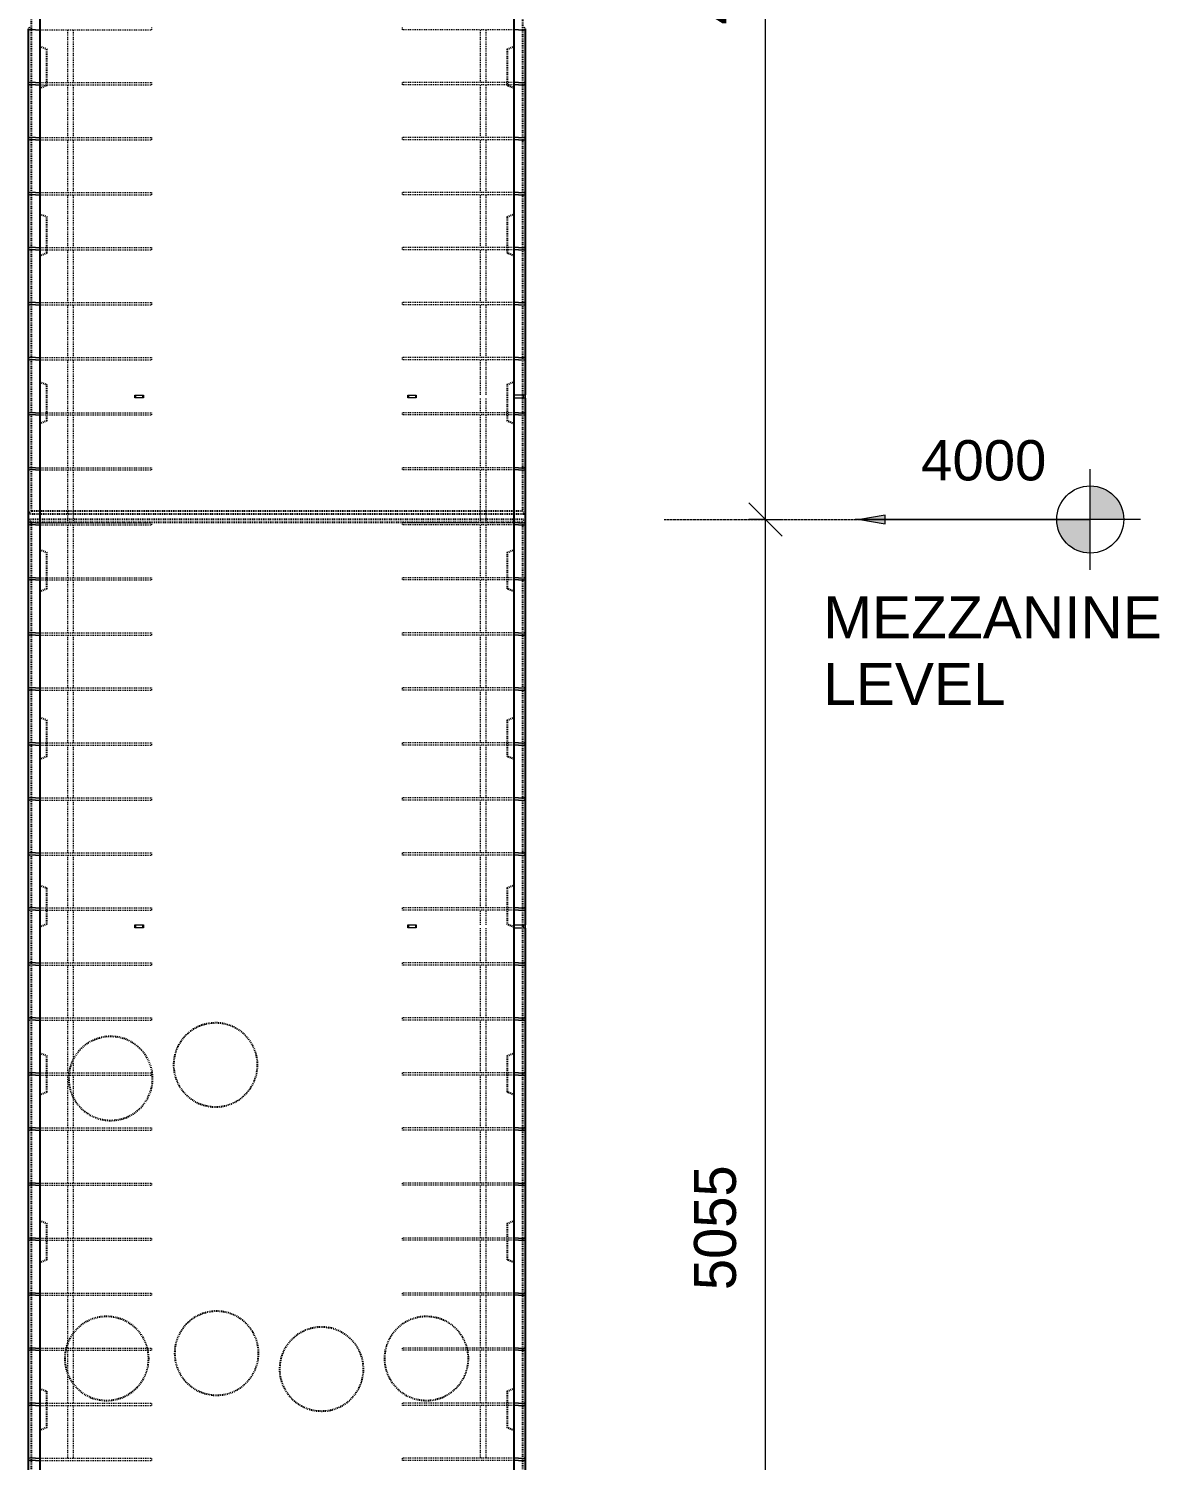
# Model space of a CAD drawing. Header units: millimetres. Extents: x -7053 to 9803, y -2516 to 13195.
# Drawn here: x -706 to 3335, y 295 to 5415 of the extents above; entities that cross this region are included whole.
import ezdxf

# ---------------------------------------------------------------- set-up
doc = ezdxf.new("R2010")
doc.units = ezdxf.units.MM
doc.linetypes.add('Dash', pattern=[6.36, 3.18, -3.18])
doc.linetypes.add('Overhead', pattern=[3.97, 2.38, -1.59])
for name, color, linetype, lineweight in [('A-ANNO-DIMS', 211, 'Continuous', 9), ('A-ANNO-DIMS-60', 211, 'Continuous', 9), ('A-FLOR-OVHD', 1, 'Overhead', 18), ('A-GENM', 13, 'Continuous', 18), ('A-WALL', 113, 'Continuous', 25), ('A-WALL-HDLN', 110, 'Dash', 25), ('G-ANNO-DIMS', 111, 'Continuous', 9), ('G-ANNO-TEXT', 231, 'Continuous', 9), ('S-RBAR', 171, 'Continuous', 18)]:
    doc.layers.add(name, color=color, linetype=linetype, lineweight=lineweight)
doc.styles.add('Arial_1', font='arial.ttf', dxfattribs={"height": 150})
doc.styles.add('Arial_2', font='arial.ttf', dxfattribs={"height": 144})
doc.styles.add('Nirmala UI Semilight', font='NirmalaS.ttf', dxfattribs={"height": 150})
doc.dimstyles.new('Arrow_Filled_-_2_5_NI_UI', dxfattribs={"dimscale": 304.8, "dimtxt": 157.104592, "dimasz": 0.393701, "dimexe": 0.19685, "dimexo": 0.0625, "dimgap": 0.19685, "dimtad": 1, "dimdec": 4, "dimzin": 0, "dimdsep": 46, "dimtxsty": 'Nirmala UI Semilight', "dimblk1": 'OBLIQUE', "dimblk2": 'OBLIQUE', "dimsah": 1, "dimcen": 0.09, "dimazin": 0, "dimtfac": 1, "dimtdec": 4, "dimtix": 1, "dimtmove": 0, "dimatfit": 3, "dimfxl": 0.19685, "dimfxlon": 1, "dimtvp": 1, "dimtolj": 1, "dimtzin": 0, "dimarcsym": 2})

# ---------------------------------------------------------------- blocks, each defined once
blk = doc.blocks.new('RR spread anchor face based - RR-SA-2_5-150-1726819-Elevation Front')
at = {"layer": 'A-GENM'}
for p, q in [((-326.2, 6755), (-323.7, 6755)), ((-326.2, 6745), (-326.2, 6755)), ((-323.7, 6745), (-326.2, 6745)), ((-323.7, 6755), (-298.7, 6755)), ((-323.7, 6755), (-323.7, 6745)), ((-298.7, 6745), (-323.7, 6745)), ((-298.7, 6755), (-296.2, 6755)), ((-298.7, 6755), (-298.7, 6745)), ((-296.2, 6745), (-298.7, 6745)), ((-296.2, 6755), (-296.2, 6745))]:
    blk.add_line(p, q, dxfattribs=at)
blk = doc.blocks.new('RR spread anchor face based - RR-SA-4_0-320-1726835-Elevation Front')
at = {"layer": 'A-GENM'}
for p, q in [((1028.8, 6756), (1063.8, 6756)), ((1063.8, 6744), (1028.8, 6744)), ((1063.8, 6756), (1068.8, 6756)), ((1063.8, 6744), (1063.8, 6756)), ((1068.8, 6744), (1063.8, 6744)), ((1068.8, 6756), (1068.8, 6744))]:
    blk.add_line(p, q, dxfattribs=at)
blk = doc.blocks.new('DIMBLOCK80-Elevation Front')
at = {"layer": 'A-ANNO-DIMS-60'}
for p, q in [((1927.7, 3660), (1867.7, 3720)), ((1927.7, 3660), (1867.7, 3660)), ((1927.7, -1395), (1927.7, 3660)), ((1927.7, 3660), (1987.7, 3600)), ((1927.7, 3660), (1987.7, 3660)), ((1927.7, -1395), (1867.7, -1335)), ((1927.7, -1395), (1867.7, -1395)), ((1927.7, -1395), (1987.7, -1455)), ((1927.7, -1395), (1987.7, -1395))]:
    blk.add_line(p, q, dxfattribs=at)
at = {"layer": 'A-ANNO-DIMS-60', "color": 0, "insert": (1672, 904), "char_height": 150, "width": 548.438, "attachment_point": 1, "rotation": 90, "line_spacing_factor": 1.142579, "style": 'Nirmala UI Semilight'}
blk.add_mtext('5055', dxfattribs=at)
blk = doc.blocks.new('_Oblique')
at = {"color": 0, "linetype": 'ByBlock', "lineweight": -2}
blk.add_line((-0.5, -0.5), (0.5, 0.5), dxfattribs=at)
blk = doc.blocks.new('DIMBLOCK81-Elevation Front')
at = {"layer": 'A-ANNO-DIMS-60'}
for p, q in [((1927.7, 7660), (1867.7, 7720)), ((1927.7, 7660), (1867.7, 7660)), ((1927.7, 3660), (1927.7, 7660)), ((1927.7, 7660), (1987.7, 7600)), ((1927.7, 7660), (1987.7, 7660)), ((1927.7, 3660), (1867.7, 3720)), ((1927.7, 3660), (1867.7, 3660)), ((1927.7, 3660), (1987.7, 3600)), ((1927.7, 3660), (1987.7, 3660))]:
    blk.add_line(p, q, dxfattribs=at)
at = {"layer": 'A-ANNO-DIMS-60', "color": 0, "insert": (1672, 5430.1), "char_height": 150, "width": 551.866, "attachment_point": 1, "rotation": 90, "line_spacing_factor": 1.142579, "style": 'Nirmala UI Semilight'}
blk.add_mtext('4000', dxfattribs=at)
blk = doc.blocks.new('Spot Elevations - M_Spot Elevation - Target Filled-10609-Elevation Front')
at = {"layer": 'G-ANNO-DIMS'}
h = blk.add_hatch(color=256, dxfattribs=at)
edge = h.paths.add_edge_path()
edge.add_line((2998.6, -1540), (3118.6, -1540))
edge.add_arc((2998.6, -1540), 120, 0, 90)
edge.add_line((2998.6, -1420), (2998.6, -1540))
h = blk.add_hatch(color=256, dxfattribs=at)
edge = h.paths.add_edge_path()
edge.add_line((2998.6, -1540), (2878.6, -1540))
edge.add_arc((2998.6, -1540), 120, 180, 270)
edge.add_line((2998.6, -1660), (2998.6, -1540))
for p, q in [((2998.6, -1720), (2998.6, -1360)), ((3178.6, -1540), (2158.6, -1540))]:
    blk.add_line(p, q, dxfattribs=at)
blk.add_circle((2998.6, -1540), 120, dxfattribs=at)

msp = doc.modelspace()

# ---------------------------------------------------------------- hatches: boundary and pattern name
at = {"layer": 'G-ANNO-DIMS'}
msp.add_hatch(color=256, dxfattribs=at).paths.add_polyline_path([(2265.28396, 3660), (2355.28396, 3644.13057), (2355.28396, 3675.86943)])

# ---------------------------------------------------------------- linework, layer by layer
at = {"layer": 'A-FLOR-OVHD'}
msp.add_line((1565.28396, 3660), (2265.28396, 3660), dxfattribs=at)
at = {"layer": 'A-WALL'}
for p, q in [((-666.19617, 7060), (-666.19617, -1395)), ((1028.80383, -1395), (1028.80383, 7060)), ((-706.19617, 5219.04674), (-706.19617, 5415.06437)), ((1068.80383, 5415.06437), (1068.80383, 5219.04674)), ((-706.19617, 5022.26896), (-706.19617, 5218.28659)), ((1068.80383, 5218.28659), (1068.80383, 5022.26896)), ((-706.19617, 4825.49118), (-706.19617, 5021.50882)), ((1068.80383, 5021.50882), (1068.80383, 4825.49118)), ((-706.19617, 4628.71341), (-706.19617, 4824.73104)), ((1068.80383, 4824.73104), (1068.80383, 4628.71341)), ((-706.19617, 4431.93563), (-706.19617, 4627.95326)), ((1068.80383, 4627.95326), (1068.80383, 4431.93563)), ((-706.19617, 4235.15785), (-706.19617, 4431.17548)), ((1068.80383, 4431.17548), (1068.80383, 4235.15785)), ((-706.19617, 4038.38007), (-706.19617, 4234.39771)), ((1068.80383, 4234.39771), (1068.80383, 4106)), ((1068.80383, 4094), (1068.80383, 4038.38007)), ((-706.19617, 3841.60229), (-706.19617, 4037.61993)), ((1068.80383, 4037.61993), (1068.80383, 3841.60229)), ((-706.19617, 3644.82452), (-706.19617, 3840.84215)), ((1068.80383, 3840.84215), (1068.80383, 3644.82452)), ((-706.19617, 3448.04674), (-706.19617, 3644.06437)), ((1068.80383, 3644.06437), (1068.80383, 3448.04674)), ((-706.19617, 3251.26896), (-706.19617, 3447.28659)), ((1068.80383, 3447.28659), (1068.80383, 3251.26896)), ((-706.19617, 3054.49118), (-706.19617, 3250.50882)), ((1068.80383, 3250.50882), (1068.80383, 3054.49118)), ((-706.19617, 2857.71341), (-706.19617, 3053.73104)), ((1068.80383, 3053.73104), (1068.80383, 2857.71341)), ((-706.19617, 2660.93563), (-706.19617, 2856.95326)), ((1068.80383, 2856.95326), (1068.80383, 2660.93563)), ((-706.19617, 2464.15785), (-706.19617, 2660.17548)), ((1068.80383, 2660.17548), (1068.80383, 2464.15785)), ((-706.19617, 2267.38007), (-706.19617, 2463.39771)), ((1068.80383, 2463.39771), (1068.80383, 2267.38007)), ((-706.19617, 2070.60229), (-706.19617, 2266.61993)), ((1068.80383, 2266.61993), (1068.80383, 2211)), ((1068.80383, 2199), (1068.80383, 2070.60229)), ((-706.19617, 1873.82452), (-706.19617, 2069.84215)), ((1068.80383, 2069.84215), (1068.80383, 1873.82452)), ((-706.19617, 1677.04674), (-706.19617, 1873.06437)), ((1068.80383, 1873.06437), (1068.80383, 1677.04674)), ((-706.19617, 1480.26896), (-706.19617, 1676.28659)), ((1068.80383, 1676.28659), (1068.80383, 1480.26896)), ((-706.19617, 1283.49118), (-706.19617, 1479.50882)), ((1068.80383, 1479.50882), (1068.80383, 1283.49118)), ((-706.19617, 1086.71341), (-706.19617, 1282.73104)), ((1068.80383, 1282.73104), (1068.80383, 1086.71341)), ((-706.19617, 889.93563), (-706.19617, 1085.95326)), ((1068.80383, 1085.95326), (1068.80383, 889.93563)), ((-706.19617, 693.15785), (-706.19617, 889.17548)), ((1068.80383, 889.17548), (1068.80383, 693.15785)), ((-706.19617, 496.38007), (-706.19617, 692.39771)), ((1068.80383, 692.39771), (1068.80383, 496.38007)), ((-706.19617, 299.60229), (-706.19617, 495.61993)), ((1068.80383, 495.61993), (1068.80383, 299.60229)), ((-706.19617, 102.82452), (-706.19617, 298.84215)), ((1068.80383, 298.84215), (1068.80383, 102.82452))]:
    msp.add_line(p, q, dxfattribs=at)
at = {"layer": 'A-WALL-HDLN'}
for p, q in [((-696.19359, 3690), (-696.19359, 7660)), ((1058.80125, 7660), (1058.80125, 3690)), ((-666.19617, 5352.5), (-641.19617, 5342.5)), ((-641.19617, 5212.5), (-641.19617, 5342.5)), ((1003.80383, 5342.5), (1028.80383, 5352.5)), ((1003.80383, 5342.5), (1003.80383, 5212.5)), ((-641.19617, 5212.5), (-666.19617, 5202.5)), ((1028.80383, 5202.5), (1003.80383, 5212.5)), ((-666.19617, 4752.5), (-641.19617, 4742.5)), ((-641.19617, 4612.5), (-641.19617, 4742.5)), ((1003.80383, 4742.5), (1028.80383, 4752.5)), ((1003.80383, 4742.5), (1003.80383, 4612.5)), ((-641.19617, 4612.5), (-666.19617, 4602.5)), ((1028.80383, 4602.5), (1003.80383, 4612.5)), ((-666.19617, 4152.5), (-641.19617, 4142.5)), ((1003.80383, 4142.5), (1028.80383, 4152.5)), ((-641.19617, 4012.5), (-641.19617, 4142.5)), ((1003.80383, 4142.5), (1003.80383, 4012.5)), ((-641.19617, 4012.5), (-666.19617, 4002.5)), ((1028.80383, 4002.5), (1003.80383, 4012.5)), ((-696.19359, 3690), (-706.19617, 3679.99742)), ((1058.80125, 3690), (-696.19359, 3690)), ((1068.80383, 3679.99742), (1058.80125, 3690)), ((-706.19617, 3679.99742), (1068.80383, 3679.99742)), ((-706.19617, 3660.00258), (-696.19359, 3650)), ((1068.80383, 3660.00258), (-706.19617, 3660.00258)), ((-696.19359, -1394.94795), (-696.19359, 3650)), ((-696.19359, 3650), (1058.80125, 3650)), ((1058.80125, 3650), (1068.80383, 3660.00258)), ((1058.80125, 3650), (1058.80125, -1394.95039)), ((-666.19617, 3552.5), (-641.19617, 3542.5)), ((-641.19617, 3412.5), (-641.19617, 3542.5)), ((1003.80383, 3542.5), (1028.80383, 3552.5)), ((1003.80383, 3542.5), (1003.80383, 3412.5)), ((-641.19617, 3412.5), (-666.19617, 3402.5)), ((1028.80383, 3402.5), (1003.80383, 3412.5)), ((-666.19617, 2952.5), (-641.19617, 2942.5)), ((-641.19617, 2812.5), (-641.19617, 2942.5)), ((1003.80383, 2942.5), (1028.80383, 2952.5)), ((1003.80383, 2942.5), (1003.80383, 2812.5)), ((-641.19617, 2812.5), (-666.19617, 2802.5)), ((1028.80383, 2802.5), (1003.80383, 2812.5)), ((-666.19617, 2352.5), (-641.19617, 2342.5)), ((-641.19617, 2212.5), (-641.19617, 2342.5)), ((1003.80383, 2342.5), (1028.80383, 2352.5)), ((1003.80383, 2342.5), (1003.80383, 2212.5)), ((-641.19617, 2212.5), (-666.19617, 2202.5)), ((1028.80383, 2202.5), (1003.80383, 2212.5)), ((-666.19617, 1752.5), (-641.19617, 1742.5)), ((-641.19617, 1612.5), (-641.19617, 1742.5)), ((1003.80383, 1742.5), (1028.80383, 1752.5)), ((1003.80383, 1742.5), (1003.80383, 1612.5)), ((-641.19617, 1612.5), (-666.19617, 1602.5)), ((1028.80383, 1602.5), (1003.80383, 1612.5)), ((-666.19617, 1152.5), (-641.19617, 1142.5)), ((-641.19617, 1012.5), (-641.19617, 1142.5)), ((1003.80383, 1142.5), (1028.80383, 1152.5)), ((1003.80383, 1142.5), (1003.80383, 1012.5)), ((-641.19617, 1012.5), (-666.19617, 1002.5)), ((1028.80383, 1002.5), (1003.80383, 1012.5)), ((-666.19617, 552.5), (-641.19617, 542.5)), ((-641.19617, 412.5), (-641.19617, 542.5)), ((1003.80383, 542.5), (1028.80383, 552.5)), ((1003.80383, 542.5), (1003.80383, 412.5)), ((-641.19617, 412.5), (-666.19617, 402.5)), ((1028.80383, 402.5), (1003.80383, 412.5))]:
    msp.add_line(p, q, dxfattribs=at)
for centre, start, end in [((-38.08734, 1709.51141), 0, 180), ((-413.08734, 1660.9886), 0, 153.15855716), ((-413.08734, 1660.9886), 153.25787481, 180), ((-38.08734, 1709.51141), 180, 0), ((-413.08734, 1660.9886), 180, 206.74212519), ((-413.08734, 1660.9886), 206.84144284, 0), ((-34.35384, 678.44679), 0, 180), ((-427.07143, 659.54803), 0, 159.18046229), ((340.64616, 621.75052), 0, 180), ((715.64616, 659.54803), 0, 180), ((-427.07143, 659.54803), 159.27977994, 180), ((-34.35384, 678.44679), 180, 0), ((-427.07143, 659.54803), 180, 200.72022006), ((-427.07143, 659.54803), 200.81953771, 0), ((340.64616, 621.75052), 180, 0), ((715.64616, 659.54803), 180, 0)]:
    msp.add_arc(centre, 150, start, end, dxfattribs=at)
at = {"layer": 'G-ANNO-DIMS'}
for p, q in [((2355.28396, 3675.86943), (2265.28396, 3660)), ((2265.28396, 3660), (2355.28396, 3644.13057)), ((2265.28396, 3660), (2872.63617, 3660)), ((2355.28396, 3644.13057), (2355.28396, 3675.86943)), ((2872.63617, 3660), (3088.36444, 3660))]:
    msp.add_line(p, q, dxfattribs=at)
at = {"layer": 'S-RBAR'}
for p, q in [((-682.19617, 5411.44444), (-702.19617, 5411.44444)), ((-682.19617, 5411.44444), (-666.19617, 5411.44444)), ((1044.80383, 5411.44444), (1028.80383, 5411.44444)), ((1044.80383, 5411.44444), (1064.80383, 5411.44444)), ((-682.19617, 5222.66667), (-702.19617, 5222.66667)), ((-682.19617, 5222.66667), (-666.19617, 5222.66667)), ((1044.80383, 5222.66667), (1028.80383, 5222.66667)), ((1044.80383, 5222.66667), (1064.80383, 5222.66667)), ((-682.19617, 5214.66667), (-702.19617, 5214.66667)), ((-682.19617, 5214.66667), (-666.19617, 5214.66667)), ((1044.80383, 5214.66667), (1028.80383, 5214.66667)), ((1044.80383, 5214.66667), (1064.80383, 5214.66667)), ((-682.19617, 5025.88889), (-702.19617, 5025.88889)), ((-682.19617, 5017.88889), (-702.19617, 5017.88889)), ((-682.19617, 5025.88889), (-666.19617, 5025.88889)), ((-682.19617, 5017.88889), (-666.19617, 5017.88889)), ((1044.80383, 5025.88889), (1028.80383, 5025.88889)), ((1044.80383, 5017.88889), (1028.80383, 5017.88889)), ((1044.80383, 5025.88889), (1064.80383, 5025.88889)), ((1044.80383, 5017.88889), (1064.80383, 5017.88889)), ((-682.19617, 4829.11111), (-702.19617, 4829.11111)), ((-682.19617, 4821.11111), (-702.19617, 4821.11111)), ((-682.19617, 4829.11111), (-666.19617, 4829.11111)), ((-682.19617, 4821.11111), (-666.19617, 4821.11111)), ((1044.80383, 4829.11111), (1028.80383, 4829.11111)), ((1044.80383, 4821.11111), (1028.80383, 4821.11111)), ((1044.80383, 4829.11111), (1064.80383, 4829.11111)), ((1044.80383, 4821.11111), (1064.80383, 4821.11111)), ((-682.19617, 4632.33333), (-702.19617, 4632.33333)), ((-682.19617, 4624.33333), (-702.19617, 4624.33333)), ((-682.19617, 4632.33333), (-666.19617, 4632.33333)), ((-682.19617, 4624.33333), (-666.19617, 4624.33333)), ((1044.80383, 4632.33333), (1028.80383, 4632.33333)), ((1044.80383, 4624.33333), (1028.80383, 4624.33333)), ((1044.80383, 4632.33333), (1064.80383, 4632.33333)), ((1044.80383, 4624.33333), (1064.80383, 4624.33333)), ((-682.19617, 4435.55556), (-702.19617, 4435.55556)), ((-682.19617, 4427.55556), (-702.19617, 4427.55556)), ((-682.19617, 4435.55556), (-666.19617, 4435.55556)), ((-682.19617, 4427.55556), (-666.19617, 4427.55556)), ((1044.80383, 4435.55556), (1028.80383, 4435.55556)), ((1044.80383, 4427.55556), (1028.80383, 4427.55556)), ((1044.80383, 4435.55556), (1064.80383, 4435.55556)), ((1044.80383, 4427.55556), (1064.80383, 4427.55556)), ((-682.19617, 4238.77778), (-702.19617, 4238.77778)), ((-682.19617, 4230.77778), (-702.19617, 4230.77778)), ((-682.19617, 4238.77778), (-666.19617, 4238.77778)), ((-682.19617, 4230.77778), (-666.19617, 4230.77778)), ((1044.80383, 4238.77778), (1028.80383, 4238.77778)), ((1044.80383, 4230.77778), (1028.80383, 4230.77778)), ((1044.80383, 4238.77778), (1064.80383, 4238.77778)), ((1044.80383, 4230.77778), (1064.80383, 4230.77778)), ((-682.19617, 4042), (-702.19617, 4042)), ((-682.19617, 4034), (-702.19617, 4034)), ((-682.19617, 4042), (-666.19617, 4042)), ((-682.19617, 4034), (-666.19617, 4034)), ((1044.80383, 4042), (1028.80383, 4042)), ((1044.80383, 4034), (1028.80383, 4034)), ((1044.80383, 4042), (1064.80383, 4042)), ((1044.80383, 4034), (1064.80383, 4034)), ((-682.19617, 3845.22222), (-702.19617, 3845.22222)), ((-682.19617, 3845.22222), (-666.19617, 3845.22222)), ((1044.80383, 3845.22222), (1028.80383, 3845.22222)), ((1044.80383, 3845.22222), (1064.80383, 3845.22222)), ((-682.19617, 3837.22222), (-702.19617, 3837.22222)), ((-682.19617, 3837.22222), (-666.19617, 3837.22222)), ((1044.80383, 3837.22222), (1028.80383, 3837.22222)), ((1044.80383, 3837.22222), (1064.80383, 3837.22222)), ((-682.19617, 3648.44444), (-702.19617, 3648.44444)), ((-682.19617, 3640.44444), (-702.19617, 3640.44444)), ((-682.19617, 3648.44444), (-666.19617, 3648.44444)), ((-682.19617, 3640.44444), (-666.19617, 3640.44444)), ((1044.80383, 3648.44444), (1028.80383, 3648.44444)), ((1044.80383, 3640.44444), (1028.80383, 3640.44444)), ((1044.80383, 3648.44444), (1064.80383, 3648.44444)), ((1044.80383, 3640.44444), (1064.80383, 3640.44444)), ((-682.19617, 3451.66667), (-702.19617, 3451.66667)), ((-682.19617, 3443.66667), (-702.19617, 3443.66667)), ((-682.19617, 3451.66667), (-666.19617, 3451.66667)), ((-682.19617, 3443.66667), (-666.19617, 3443.66667)), ((1044.80383, 3451.66667), (1028.80383, 3451.66667)), ((1044.80383, 3443.66667), (1028.80383, 3443.66667)), ((1044.80383, 3451.66667), (1064.80383, 3451.66667)), ((1044.80383, 3443.66667), (1064.80383, 3443.66667)), ((-682.19617, 3254.88889), (-702.19617, 3254.88889)), ((-682.19617, 3246.88889), (-702.19617, 3246.88889)), ((-682.19617, 3254.88889), (-666.19617, 3254.88889)), ((-682.19617, 3246.88889), (-666.19617, 3246.88889)), ((1044.80383, 3254.88889), (1028.80383, 3254.88889)), ((1044.80383, 3246.88889), (1028.80383, 3246.88889)), ((1044.80383, 3254.88889), (1064.80383, 3254.88889)), ((1044.80383, 3246.88889), (1064.80383, 3246.88889)), ((-682.19617, 3058.11111), (-702.19617, 3058.11111)), ((-682.19617, 3050.11111), (-702.19617, 3050.11111)), ((-682.19617, 3058.11111), (-666.19617, 3058.11111)), ((-682.19617, 3050.11111), (-666.19617, 3050.11111)), ((1044.80383, 3058.11111), (1028.80383, 3058.11111)), ((1044.80383, 3050.11111), (1028.80383, 3050.11111)), ((1044.80383, 3058.11111), (1064.80383, 3058.11111)), ((1044.80383, 3050.11111), (1064.80383, 3050.11111)), ((-682.19617, 2861.33333), (-702.19617, 2861.33333)), ((-682.19617, 2853.33333), (-702.19617, 2853.33333)), ((-682.19617, 2861.33333), (-666.19617, 2861.33333)), ((-682.19617, 2853.33333), (-666.19617, 2853.33333)), ((1044.80383, 2861.33333), (1028.80383, 2861.33333)), ((1044.80383, 2853.33333), (1028.80383, 2853.33333)), ((1044.80383, 2861.33333), (1064.80383, 2861.33333)), ((1044.80383, 2853.33333), (1064.80383, 2853.33333)), ((-682.19617, 2664.55556), (-702.19617, 2664.55556)), ((-682.19617, 2664.55556), (-666.19617, 2664.55556)), ((1044.80383, 2664.55556), (1028.80383, 2664.55556)), ((1044.80383, 2664.55556), (1064.80383, 2664.55556)), ((-682.19617, 2656.55556), (-702.19617, 2656.55556)), ((-682.19617, 2656.55556), (-666.19617, 2656.55556)), ((1044.80383, 2656.55556), (1028.80383, 2656.55556)), ((1044.80383, 2656.55556), (1064.80383, 2656.55556)), ((-682.19617, 2467.77778), (-702.19617, 2467.77778)), ((-682.19617, 2459.77778), (-702.19617, 2459.77778)), ((-682.19617, 2467.77778), (-666.19617, 2467.77778)), ((-682.19617, 2459.77778), (-666.19617, 2459.77778)), ((1044.80383, 2467.77778), (1028.80383, 2467.77778)), ((1044.80383, 2459.77778), (1028.80383, 2459.77778)), ((1044.80383, 2467.77778), (1064.80383, 2467.77778)), ((1044.80383, 2459.77778), (1064.80383, 2459.77778)), ((-682.19617, 2271), (-702.19617, 2271)), ((-682.19617, 2263), (-702.19617, 2263)), ((-682.19617, 2271), (-666.19617, 2271)), ((-682.19617, 2263), (-666.19617, 2263)), ((1044.80383, 2271), (1028.80383, 2271)), ((1044.80383, 2263), (1028.80383, 2263)), ((1044.80383, 2271), (1064.80383, 2271)), ((1044.80383, 2263), (1064.80383, 2263)), ((-682.19617, 2074.22222), (-702.19617, 2074.22222)), ((-682.19617, 2066.22222), (-702.19617, 2066.22222)), ((-682.19617, 2074.22222), (-666.19617, 2074.22222)), ((-682.19617, 2066.22222), (-666.19617, 2066.22222)), ((1044.80383, 2074.22222), (1028.80383, 2074.22222)), ((1044.80383, 2066.22222), (1028.80383, 2066.22222)), ((1044.80383, 2074.22222), (1064.80383, 2074.22222)), ((1044.80383, 2066.22222), (1064.80383, 2066.22222)), ((-682.19617, 1877.44444), (-702.19617, 1877.44444)), ((-682.19617, 1869.44444), (-702.19617, 1869.44444)), ((-682.19617, 1877.44444), (-666.19617, 1877.44444)), ((-682.19617, 1869.44444), (-666.19617, 1869.44444)), ((1044.80383, 1877.44444), (1028.80383, 1877.44444)), ((1044.80383, 1869.44444), (1028.80383, 1869.44444)), ((1044.80383, 1877.44444), (1064.80383, 1877.44444)), ((1044.80383, 1869.44444), (1064.80383, 1869.44444)), ((-682.19617, 1680.66667), (-702.19617, 1680.66667)), ((-682.19617, 1672.66667), (-702.19617, 1672.66667)), ((-682.19617, 1680.66667), (-666.19617, 1680.66667)), ((-682.19617, 1672.66667), (-666.19617, 1672.66667)), ((1044.80383, 1680.66667), (1028.80383, 1680.66667)), ((1044.80383, 1672.66667), (1028.80383, 1672.66667)), ((1044.80383, 1680.66667), (1064.80383, 1680.66667)), ((1044.80383, 1672.66667), (1064.80383, 1672.66667)), ((-682.19617, 1483.88889), (-702.19617, 1483.88889)), ((-682.19617, 1475.88889), (-702.19617, 1475.88889)), ((-682.19617, 1483.88889), (-666.19617, 1483.88889)), ((-682.19617, 1475.88889), (-666.19617, 1475.88889)), ((1044.80383, 1483.88889), (1028.80383, 1483.88889)), ((1044.80383, 1475.88889), (1028.80383, 1475.88889)), ((1044.80383, 1483.88889), (1064.80383, 1483.88889)), ((1044.80383, 1475.88889), (1064.80383, 1475.88889)), ((-682.19617, 1287.11111), (-702.19617, 1287.11111)), ((-682.19617, 1287.11111), (-666.19617, 1287.11111)), ((1044.80383, 1287.11111), (1028.80383, 1287.11111)), ((1044.80383, 1287.11111), (1064.80383, 1287.11111)), ((-682.19617, 1279.11111), (-702.19617, 1279.11111)), ((-682.19617, 1279.11111), (-666.19617, 1279.11111)), ((1044.80383, 1279.11111), (1028.80383, 1279.11111)), ((1044.80383, 1279.11111), (1064.80383, 1279.11111)), ((-682.19617, 1090.33333), (-702.19617, 1090.33333)), ((-682.19617, 1082.33333), (-702.19617, 1082.33333)), ((-682.19617, 1090.33333), (-666.19617, 1090.33333)), ((-682.19617, 1082.33333), (-666.19617, 1082.33333)), ((1044.80383, 1090.33333), (1028.80383, 1090.33333)), ((1044.80383, 1082.33333), (1028.80383, 1082.33333)), ((1044.80383, 1090.33333), (1064.80383, 1090.33333)), ((1044.80383, 1082.33333), (1064.80383, 1082.33333)), ((-682.19617, 893.55556), (-702.19617, 893.55556)), ((-682.19617, 885.55556), (-702.19617, 885.55556)), ((-682.19617, 893.55556), (-666.19617, 893.55556)), ((-682.19617, 885.55556), (-666.19617, 885.55556)), ((1044.80383, 893.55556), (1028.80383, 893.55556)), ((1044.80383, 885.55556), (1028.80383, 885.55556)), ((1044.80383, 893.55556), (1064.80383, 893.55556)), ((1044.80383, 885.55556), (1064.80383, 885.55556)), ((-682.19617, 696.77778), (-702.19617, 696.77778)), ((-682.19617, 688.77778), (-702.19617, 688.77778)), ((-682.19617, 696.77778), (-666.19617, 696.77778)), ((-682.19617, 688.77778), (-666.19617, 688.77778)), ((1044.80383, 696.77778), (1028.80383, 696.77778)), ((1044.80383, 688.77778), (1028.80383, 688.77778)), ((1044.80383, 696.77778), (1064.80383, 696.77778)), ((1044.80383, 688.77778), (1064.80383, 688.77778)), ((-682.19617, 500), (-702.19617, 500)), ((-682.19617, 492), (-702.19617, 492)), ((-682.19617, 500), (-666.19617, 500)), ((-682.19617, 492), (-666.19617, 492)), ((1044.80383, 500), (1028.80383, 500)), ((1044.80383, 492), (1028.80383, 492)), ((1044.80383, 500), (1064.80383, 500)), ((1044.80383, 492), (1064.80383, 492)), ((-682.19617, 303.22222), (-702.19617, 303.22222)), ((-682.19617, 295.22222), (-702.19617, 295.22222)), ((-682.19617, 303.22222), (-666.19617, 303.22222)), ((-682.19617, 295.22222), (-666.19617, 295.22222)), ((1044.80383, 303.22222), (1028.80383, 303.22222)), ((1044.80383, 295.22222), (1028.80383, 295.22222)), ((1044.80383, 303.22222), (1064.80383, 303.22222)), ((1044.80383, 295.22222), (1064.80383, 295.22222))]:
    msp.add_line(p, q, dxfattribs=at)
at = {"layer": 'S-RBAR', "linetype": 'Dash'}
for p, q in [((-666.14656, 5411.44444), (-266.19617, 5411.44444)), ((-566.19617, 5222.66667), (-566.19617, 5411.44444)), ((-546.19617, 5222.66667), (-546.19617, 5411.44444)), ((-266.19617, 5411.44444), (-266.19617, 5419.44444)), ((628.80383, 5419.44444), (628.80383, 5411.44444)), ((1028.75422, 5411.44444), (628.80383, 5411.44444)), ((908.80383, 5222.66667), (908.80383, 5411.44444)), ((928.80383, 5222.66667), (928.80383, 5411.44444)), ((-666.14656, 5222.66667), (-266.19617, 5222.66667)), ((-266.19617, 5214.66667), (-266.19617, 5222.66667)), ((1028.75422, 5222.66667), (628.80383, 5222.66667)), ((628.80383, 5222.66667), (628.80383, 5214.66667)), ((-666.14656, 5214.66667), (-266.19617, 5214.66667)), ((-566.19617, 5025.88889), (-566.19617, 5214.66667)), ((-546.19617, 5025.88889), (-546.19617, 5214.66667)), ((1028.75422, 5214.66667), (628.80383, 5214.66667)), ((908.80383, 5025.88889), (908.80383, 5214.66667)), ((928.80383, 5025.88889), (928.80383, 5214.66667)), ((-666.14656, 5025.88889), (-266.19617, 5025.88889)), ((-666.14656, 5017.88889), (-266.19617, 5017.88889)), ((-566.19617, 4829.11111), (-566.19617, 5017.88889)), ((-546.19617, 4829.11111), (-546.19617, 5017.88889)), ((-266.19617, 5017.88889), (-266.19617, 5025.88889)), ((1028.75422, 5025.88889), (628.80383, 5025.88889)), ((628.80383, 5025.88889), (628.80383, 5017.88889)), ((1028.75422, 5017.88889), (628.80383, 5017.88889)), ((908.80383, 4829.11111), (908.80383, 5017.88889)), ((928.80383, 4829.11111), (928.80383, 5017.88889)), ((-666.14656, 4829.11111), (-266.19617, 4829.11111)), ((-666.14656, 4821.11111), (-266.19617, 4821.11111)), ((-566.19617, 4632.33333), (-566.19617, 4821.11111)), ((-546.19617, 4632.33333), (-546.19617, 4821.11111)), ((-266.19617, 4821.11111), (-266.19617, 4829.11111)), ((1028.75422, 4829.11111), (628.80383, 4829.11111)), ((628.80383, 4829.11111), (628.80383, 4821.11111)), ((1028.75422, 4821.11111), (628.80383, 4821.11111)), ((908.80383, 4632.33333), (908.80383, 4821.11111)), ((928.80383, 4632.33333), (928.80383, 4821.11111)), ((-666.14656, 4632.33333), (-266.19617, 4632.33333)), ((-666.14656, 4624.33333), (-266.19617, 4624.33333)), ((-566.19617, 4435.55556), (-566.19617, 4624.33333)), ((-546.19617, 4435.55556), (-546.19617, 4624.33333)), ((-266.19617, 4624.33333), (-266.19617, 4632.33333)), ((1028.75422, 4632.33333), (628.80383, 4632.33333)), ((628.80383, 4632.33333), (628.80383, 4624.33333)), ((1028.75422, 4624.33333), (628.80383, 4624.33333)), ((908.80383, 4435.55556), (908.80383, 4624.33333)), ((928.80383, 4435.55556), (928.80383, 4624.33333)), ((-666.14656, 4435.55556), (-266.19617, 4435.55556)), ((-666.14656, 4427.55556), (-266.19617, 4427.55556)), ((-566.19617, 4238.77778), (-566.19617, 4427.55556)), ((-546.19617, 4238.77778), (-546.19617, 4427.55556)), ((-266.19617, 4427.55556), (-266.19617, 4435.55556)), ((1028.75422, 4435.55556), (628.80383, 4435.55556)), ((628.80383, 4435.55556), (628.80383, 4427.55556)), ((1028.75422, 4427.55556), (628.80383, 4427.55556)), ((908.80383, 4238.77778), (908.80383, 4427.55556)), ((928.80383, 4238.77778), (928.80383, 4427.55556)), ((-666.14656, 4238.77778), (-266.19617, 4238.77778)), ((-666.14656, 4230.77778), (-266.19617, 4230.77778)), ((-566.19617, 4042), (-566.19617, 4230.77778)), ((-546.19617, 4042), (-546.19617, 4230.77778)), ((-266.19617, 4230.77778), (-266.19617, 4238.77778)), ((1028.75422, 4238.77778), (628.80383, 4238.77778)), ((628.80383, 4238.77778), (628.80383, 4230.77778)), ((1028.75422, 4230.77778), (628.80383, 4230.77778)), ((908.80383, 4106), (908.80383, 4230.77778)), ((928.80383, 4106), (928.80383, 4230.77778)), ((908.80383, 4042), (908.80383, 4094)), ((928.80383, 4042), (928.80383, 4094)), ((-666.14656, 4042), (-266.19617, 4042)), ((-666.14656, 4034), (-266.19617, 4034)), ((-566.19617, 3845.22222), (-566.19617, 4034)), ((-546.19617, 3845.22222), (-546.19617, 4034)), ((-266.19617, 4034), (-266.19617, 4042)), ((1028.75422, 4042), (628.80383, 4042)), ((628.80383, 4042), (628.80383, 4034)), ((1028.75422, 4034), (628.80383, 4034)), ((908.80383, 3845.22222), (908.80383, 4034)), ((928.80383, 3845.22222), (928.80383, 4034)), ((-666.14656, 3845.22222), (-266.19617, 3845.22222)), ((-266.19617, 3837.22222), (-266.19617, 3845.22222)), ((1028.75422, 3845.22222), (628.80383, 3845.22222)), ((628.80383, 3845.22222), (628.80383, 3837.22222)), ((-666.14656, 3837.22222), (-266.19617, 3837.22222)), ((-566.19617, 3648.44444), (-566.19617, 3837.22222)), ((-546.19617, 3648.44444), (-546.19617, 3837.22222)), ((1028.75422, 3837.22222), (628.80383, 3837.22222)), ((908.80383, 3648.44444), (908.80383, 3837.22222)), ((928.80383, 3648.44444), (928.80383, 3837.22222)), ((-666.14656, 3648.44444), (-266.19617, 3648.44444)), ((-666.14656, 3640.44444), (-266.19617, 3640.44444)), ((-566.19617, 3451.66667), (-566.19617, 3640.44444)), ((-546.19617, 3451.66667), (-546.19617, 3640.44444)), ((-266.19617, 3640.44444), (-266.19617, 3648.44444)), ((1028.75422, 3648.44444), (628.80383, 3648.44444)), ((628.80383, 3648.44444), (628.80383, 3640.44444)), ((1028.75422, 3640.44444), (628.80383, 3640.44444)), ((908.80383, 3451.66667), (908.80383, 3640.44444)), ((928.80383, 3451.66667), (928.80383, 3640.44444)), ((-666.14656, 3451.66667), (-266.19617, 3451.66667)), ((-666.14656, 3443.66667), (-266.19617, 3443.66667)), ((-566.19617, 3254.88889), (-566.19617, 3443.66667)), ((-546.19617, 3254.88889), (-546.19617, 3443.66667)), ((-266.19617, 3443.66667), (-266.19617, 3451.66667)), ((1028.75422, 3451.66667), (628.80383, 3451.66667)), ((628.80383, 3451.66667), (628.80383, 3443.66667)), ((1028.75422, 3443.66667), (628.80383, 3443.66667)), ((908.80383, 3254.88889), (908.80383, 3443.66667)), ((928.80383, 3254.88889), (928.80383, 3443.66667)), ((-666.14656, 3254.88889), (-266.19617, 3254.88889)), ((-666.14656, 3246.88889), (-266.19617, 3246.88889)), ((-566.19617, 3058.11111), (-566.19617, 3246.88889)), ((-546.19617, 3058.11111), (-546.19617, 3246.88889)), ((-266.19617, 3246.88889), (-266.19617, 3254.88889)), ((1028.75422, 3254.88889), (628.80383, 3254.88889)), ((628.80383, 3254.88889), (628.80383, 3246.88889)), ((1028.75422, 3246.88889), (628.80383, 3246.88889)), ((908.80383, 3058.11111), (908.80383, 3246.88889)), ((928.80383, 3058.11111), (928.80383, 3246.88889)), ((-666.14656, 3058.11111), (-266.19617, 3058.11111)), ((-666.14656, 3050.11111), (-266.19617, 3050.11111)), ((-566.19617, 2861.33333), (-566.19617, 3050.11111)), ((-546.19617, 2861.33333), (-546.19617, 3050.11111)), ((-266.19617, 3050.11111), (-266.19617, 3058.11111)), ((1028.75422, 3058.11111), (628.80383, 3058.11111)), ((628.80383, 3058.11111), (628.80383, 3050.11111)), ((1028.75422, 3050.11111), (628.80383, 3050.11111)), ((908.80383, 2861.33333), (908.80383, 3050.11111)), ((928.80383, 2861.33333), (928.80383, 3050.11111)), ((-666.14656, 2861.33333), (-266.19617, 2861.33333)), ((-666.14656, 2853.33333), (-266.19617, 2853.33333)), ((-566.19617, 2664.55556), (-566.19617, 2853.33333)), ((-546.19617, 2664.55556), (-546.19617, 2853.33333)), ((-266.19617, 2853.33333), (-266.19617, 2861.33333)), ((1028.75422, 2861.33333), (628.80383, 2861.33333)), ((628.80383, 2861.33333), (628.80383, 2853.33333)), ((1028.75422, 2853.33333), (628.80383, 2853.33333)), ((908.80383, 2664.55556), (908.80383, 2853.33333)), ((928.80383, 2664.55556), (928.80383, 2853.33333)), ((-666.14656, 2664.55556), (-266.19617, 2664.55556)), ((-266.19617, 2656.55556), (-266.19617, 2664.55556)), ((1028.75422, 2664.55556), (628.80383, 2664.55556)), ((628.80383, 2664.55556), (628.80383, 2656.55556)), ((-666.14656, 2656.55556), (-266.19617, 2656.55556)), ((-566.19617, 2467.77778), (-566.19617, 2656.55556)), ((-546.19617, 2467.77778), (-546.19617, 2656.55556)), ((1028.75422, 2656.55556), (628.80383, 2656.55556)), ((908.80383, 2467.77778), (908.80383, 2656.55556)), ((928.80383, 2467.77778), (928.80383, 2656.55556)), ((-666.14656, 2467.77778), (-266.19617, 2467.77778)), ((-666.14656, 2459.77778), (-266.19617, 2459.77778)), ((-566.19617, 2271), (-566.19617, 2459.77778)), ((-546.19617, 2271), (-546.19617, 2459.77778)), ((-266.19617, 2459.77778), (-266.19617, 2467.77778)), ((1028.75422, 2467.77778), (628.80383, 2467.77778)), ((628.80383, 2467.77778), (628.80383, 2459.77778)), ((1028.75422, 2459.77778), (628.80383, 2459.77778)), ((908.80383, 2271), (908.80383, 2459.77778)), ((928.80383, 2271), (928.80383, 2459.77778)), ((-666.14656, 2271), (-266.19617, 2271)), ((-666.14656, 2263), (-266.19617, 2263)), ((-566.19617, 2074.22222), (-566.19617, 2263)), ((-546.19617, 2074.22222), (-546.19617, 2263)), ((-266.19617, 2263), (-266.19617, 2271)), ((1028.75422, 2271), (628.80383, 2271)), ((628.80383, 2271), (628.80383, 2263)), ((1028.75422, 2263), (628.80383, 2263)), ((908.80383, 2211), (908.80383, 2263)), ((928.80383, 2211), (928.80383, 2263)), ((908.80383, 2074.22222), (908.80383, 2199)), ((928.80383, 2074.22222), (928.80383, 2199)), ((-666.14656, 2074.22222), (-266.19617, 2074.22222)), ((-666.14656, 2066.22222), (-266.19617, 2066.22222)), ((-566.19617, 1877.44444), (-566.19617, 2066.22222)), ((-546.19617, 1877.44444), (-546.19617, 2066.22222)), ((-266.19617, 2066.22222), (-266.19617, 2074.22222)), ((1028.75422, 2074.22222), (628.80383, 2074.22222)), ((628.80383, 2074.22222), (628.80383, 2066.22222)), ((1028.75422, 2066.22222), (628.80383, 2066.22222)), ((908.80383, 1877.44444), (908.80383, 2066.22222)), ((928.80383, 1877.44444), (928.80383, 2066.22222)), ((-666.14656, 1877.44444), (-266.19617, 1877.44444)), ((-666.14656, 1869.44444), (-266.19617, 1869.44444)), ((-566.19617, 1680.66667), (-566.19617, 1869.44444)), ((-546.19617, 1680.66667), (-546.19617, 1869.44444)), ((-266.19617, 1869.44444), (-266.19617, 1877.44444)), ((1028.75422, 1877.44444), (628.80383, 1877.44444)), ((628.80383, 1877.44444), (628.80383, 1869.44444)), ((1028.75422, 1869.44444), (628.80383, 1869.44444)), ((908.80383, 1680.66667), (908.80383, 1869.44444)), ((928.80383, 1680.66667), (928.80383, 1869.44444)), ((-666.14656, 1680.66667), (-266.19617, 1680.66667)), ((-666.14656, 1672.66667), (-266.19617, 1672.66667)), ((-566.19617, 1483.88889), (-566.19617, 1672.66667)), ((-546.19617, 1483.88889), (-546.19617, 1672.66667)), ((-266.19617, 1672.66667), (-266.19617, 1680.66667)), ((1028.75422, 1680.66667), (628.80383, 1680.66667)), ((628.80383, 1680.66667), (628.80383, 1672.66667)), ((1028.75422, 1672.66667), (628.80383, 1672.66667)), ((908.80383, 1483.88889), (908.80383, 1672.66667)), ((928.80383, 1483.88889), (928.80383, 1672.66667)), ((-666.14656, 1483.88889), (-266.19617, 1483.88889)), ((-666.14656, 1475.88889), (-266.19617, 1475.88889)), ((-566.19617, 1287.11111), (-566.19617, 1475.88889)), ((-546.19617, 1287.11111), (-546.19617, 1475.88889)), ((-266.19617, 1475.88889), (-266.19617, 1483.88889)), ((1028.75422, 1483.88889), (628.80383, 1483.88889)), ((628.80383, 1483.88889), (628.80383, 1475.88889)), ((1028.75422, 1475.88889), (628.80383, 1475.88889)), ((908.80383, 1287.11111), (908.80383, 1475.88889)), ((928.80383, 1287.11111), (928.80383, 1475.88889)), ((-666.14656, 1287.11111), (-266.19617, 1287.11111)), ((-266.19617, 1279.11111), (-266.19617, 1287.11111)), ((1028.75422, 1287.11111), (628.80383, 1287.11111)), ((628.80383, 1287.11111), (628.80383, 1279.11111)), ((-666.14656, 1279.11111), (-266.19617, 1279.11111)), ((-566.19617, 1090.33333), (-566.19617, 1279.11111)), ((-546.19617, 1090.33333), (-546.19617, 1279.11111)), ((1028.75422, 1279.11111), (628.80383, 1279.11111)), ((908.80383, 1090.33333), (908.80383, 1279.11111)), ((928.80383, 1090.33333), (928.80383, 1279.11111)), ((-666.14656, 1090.33333), (-266.19617, 1090.33333)), ((-666.14656, 1082.33333), (-266.19617, 1082.33333)), ((-566.19617, 893.55556), (-566.19617, 1082.33333)), ((-546.19617, 893.55556), (-546.19617, 1082.33333)), ((-266.19617, 1082.33333), (-266.19617, 1090.33333)), ((1028.75422, 1090.33333), (628.80383, 1090.33333)), ((628.80383, 1090.33333), (628.80383, 1082.33333)), ((1028.75422, 1082.33333), (628.80383, 1082.33333)), ((908.80383, 893.55556), (908.80383, 1082.33333)), ((928.80383, 893.55556), (928.80383, 1082.33333)), ((-666.14656, 893.55556), (-266.19617, 893.55556)), ((-666.14656, 885.55556), (-266.19617, 885.55556)), ((-566.19617, 696.77778), (-566.19617, 885.55556)), ((-546.19617, 696.77778), (-546.19617, 885.55556)), ((-266.19617, 885.55556), (-266.19617, 893.55556)), ((1028.75422, 893.55556), (628.80383, 893.55556)), ((628.80383, 893.55556), (628.80383, 885.55556)), ((1028.75422, 885.55556), (628.80383, 885.55556)), ((908.80383, 696.77778), (908.80383, 885.55556)), ((928.80383, 696.77778), (928.80383, 885.55556)), ((-666.14656, 696.77778), (-266.19617, 696.77778)), ((-666.14656, 688.77778), (-266.19617, 688.77778)), ((-566.19617, 500), (-566.19617, 688.77778)), ((-546.19617, 500), (-546.19617, 688.77778)), ((-266.19617, 688.77778), (-266.19617, 696.77778)), ((1028.75422, 696.77778), (628.80383, 696.77778)), ((628.80383, 696.77778), (628.80383, 688.77778)), ((1028.75422, 688.77778), (628.80383, 688.77778)), ((908.80383, 500), (908.80383, 688.77778)), ((928.80383, 500), (928.80383, 688.77778)), ((-666.14656, 500), (-266.19617, 500)), ((-666.14656, 492), (-266.19617, 492)), ((-566.19617, 303.22222), (-566.19617, 492)), ((-546.19617, 303.22222), (-546.19617, 492)), ((-266.19617, 492), (-266.19617, 500)), ((1028.75422, 500), (628.80383, 500)), ((628.80383, 500), (628.80383, 492)), ((1028.75422, 492), (628.80383, 492)), ((908.80383, 303.22222), (908.80383, 492)), ((928.80383, 303.22222), (928.80383, 492)), ((-666.14656, 303.22222), (-266.19617, 303.22222)), ((-666.14656, 295.22222), (-266.19617, 295.22222)), ((-266.19617, 295.22222), (-266.19617, 303.22222)), ((1028.75422, 303.22222), (628.80383, 303.22222)), ((628.80383, 303.22222), (628.80383, 295.22222)), ((1028.75422, 295.22222), (628.80383, 295.22222))]:
    msp.add_line(p, q, dxfattribs=at)
at = {"layer": 'S-RBAR'}
for centre, start, end in [((-702.19617, 5415.44444), 90, 270), ((1064.80383, 5415.44444), 270, 90), ((-702.19617, 5218.66667), 90, 270), ((1064.80383, 5218.66667), 270, 90), ((-702.19617, 5021.88889), 90, 270), ((1064.80383, 5021.88889), 270, 90), ((-702.19617, 4825.11111), 90, 270), ((1064.80383, 4825.11111), 270, 90), ((-702.19617, 4628.33333), 90, 270), ((1064.80383, 4628.33333), 270, 90), ((-702.19617, 4431.55556), 90, 270), ((1064.80383, 4431.55556), 270, 90), ((-702.19617, 4234.77778), 90, 270), ((1064.80383, 4234.77778), 270, 90), ((-702.19617, 4038), 90, 270), ((1064.80383, 4038), 270, 90), ((-702.19617, 3841.22222), 90, 270), ((1064.80383, 3841.22222), 270, 90), ((-702.19617, 3644.44444), 90, 270), ((1064.80383, 3644.44444), 270, 90), ((-702.19617, 3447.66667), 90, 270), ((1064.80383, 3447.66667), 270, 90), ((-702.19617, 3250.88889), 90, 270), ((1064.80383, 3250.88889), 270, 90), ((-702.19617, 3054.11111), 90, 270), ((1064.80383, 3054.11111), 270, 90), ((-702.19617, 2857.33333), 90, 270), ((1064.80383, 2857.33333), 270, 90), ((-702.19617, 2660.55556), 90, 270), ((1064.80383, 2660.55556), 270, 90), ((-702.19617, 2463.77778), 90, 270), ((1064.80383, 2463.77778), 270, 90), ((-702.19617, 2267), 90, 270), ((1064.80383, 2267), 270, 90), ((-702.19617, 2070.22222), 90, 270), ((1064.80383, 2070.22222), 270, 90), ((-702.19617, 1873.44444), 90, 270), ((1064.80383, 1873.44444), 270, 90), ((-702.19617, 1676.66667), 90, 270), ((1064.80383, 1676.66667), 270, 90), ((-702.19617, 1479.88889), 90, 270), ((1064.80383, 1479.88889), 270, 90), ((-702.19617, 1283.11111), 90, 270), ((1064.80383, 1283.11111), 270, 90), ((-702.19617, 1086.33333), 90, 270), ((1064.80383, 1086.33333), 270, 90), ((-702.19617, 889.55556), 90, 270), ((1064.80383, 889.55556), 270, 90), ((-702.19617, 692.77778), 90, 270), ((1064.80383, 692.77778), 270, 90), ((-702.19617, 496), 90, 270), ((1064.80383, 496), 270, 90), ((-702.19617, 299.22222), 90, 270), ((1064.80383, 299.22222), 270, 90)]:
    msp.add_arc(centre, 4, start, end, dxfattribs=at)

# ---------------------------------------------------------------- block references
at = {"layer": 'A-GENM'}
for name, p in [('RR spread anchor face based - RR-SA-2_5-150-1726819-Elevation Front', (0, -2650)), ('RR spread anchor face based - RR-SA-2_5-150-1726819-Elevation Front', (975, -2650)), ('RR spread anchor face based - RR-SA-4_0-320-1726835-Elevation Front', (0, -2650)), ('RR spread anchor face based - RR-SA-2_5-150-1726819-Elevation Front', (0, -4545)), ('RR spread anchor face based - RR-SA-2_5-150-1726819-Elevation Front', (975, -4545)), ('RR spread anchor face based - RR-SA-4_0-320-1726835-Elevation Front', (0, -4545))]:
    msp.add_blockref(name, p, dxfattribs=at)
at = {"layer": 'G-ANNO-DIMS'}
msp.add_blockref('Spot Elevations - M_Spot Elevation - Target Filled-10609-Elevation Front', (89.76628, 5200), dxfattribs=at)

# ---------------------------------------------------------------- texts
at = {"layer": 'G-ANNO-TEXT', "color": 7, "char_height": 150, "attachment_point": 1, "style": 'Arial_1'}
for s, insert, width in [('MEZZANINE ', (2133.77212, 3384.63754), 1529.61975), ('LEVEL', (2133.77212, 3146.51254), 784.050375)]:
    msp.add_mtext(s, dxfattribs=dict(at, insert=insert, width=width))

# ---------------------------------------------------------------- dimensions: what is measured, and where the dimension line sits
at = {"layer": 'A-ANNO-DIMS'}
for base, p1, p2, override, picture, middle in [((1927.65673, 7660), (1867.65673, 3660), (1867.65673, 7660), {"dimpost": '<>', "dimfxl": 4000}, 'DIMBLOCK81-Elevation Front', (1790.14627, 5660)), ((1927.65673, 3660), (1867.65673, -1395), (1867.65673, 3660), {"dimpost": '<>', "dimfxl": 5055}, 'DIMBLOCK80-Elevation Front', (1790.14627, 1132.5))]:
    dim = msp.add_linear_dim(base=base, p1=p1, p2=p2, angle=90, dimstyle='Arrow_Filled_-_2_5_NI_UI', override=override, dxfattribs=at)
    dim.commit()
    dim.dimension.update_dxf_attribs({"geometry": picture, "text_midpoint": middle})

# ---------------------------------------------------------------- next in the draw order: texts
at = {"layer": 'G-ANNO-DIMS', "insert": (2484.05339, 3943.72587), "char_height": 144, "width": 535.9465296, "attachment_point": 1, "line_spacing_factor": 0.941778, "style": 'Arial_2', "bg_fill": 3, "box_fill_scale": 0, "bg_fill_color": 256, "bg_fill_true_color": 3254780160, "bg_fill_transparency": 256}
msp.add_mtext('4000', dxfattribs=at)

doc.saveas('drawing.dxf')
